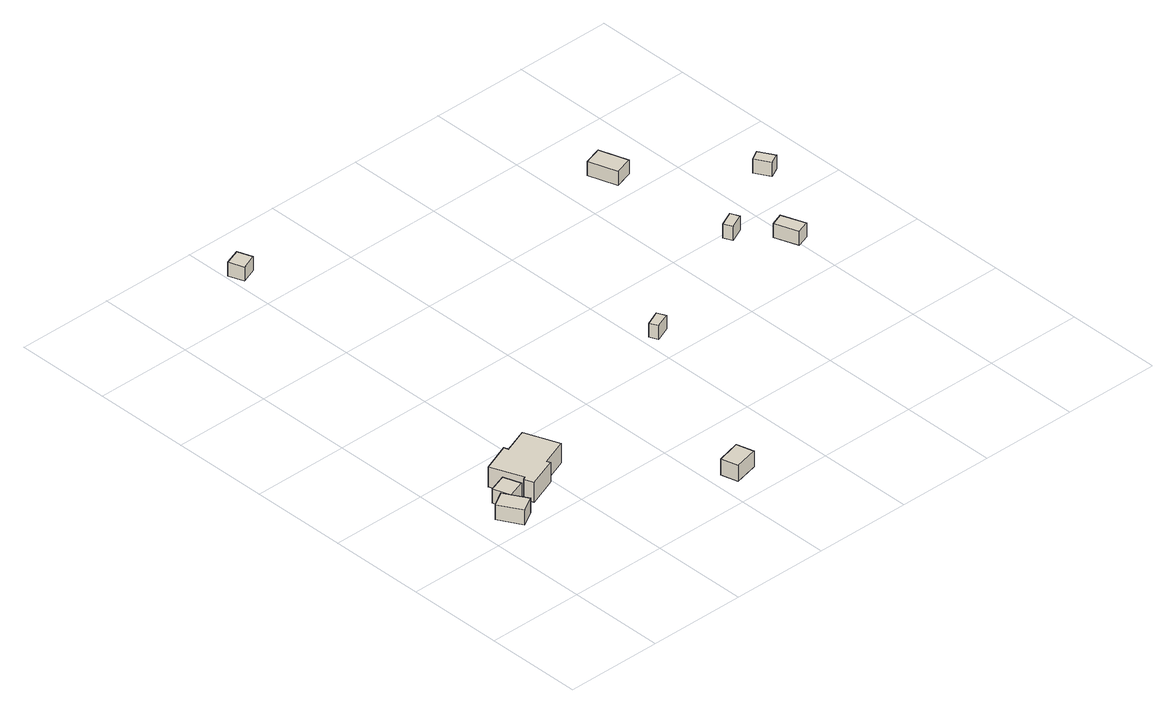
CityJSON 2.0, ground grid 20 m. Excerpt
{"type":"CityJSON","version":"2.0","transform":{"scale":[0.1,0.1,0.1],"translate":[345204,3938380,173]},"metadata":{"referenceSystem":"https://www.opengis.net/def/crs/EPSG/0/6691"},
"CityObjects":{
"building1":{"type":"Building","attributes":{"measuredHeight":3.5,"BuildingIDAttribute.prefecture":"14","BuildingIDAttribute.city":"14151","BuildingDetailAttribute.surveyYear":2015},"geometry":[{"type":"Solid","lod":"1","boundaries":[[[[0,1,2,3]],[[2,4,5,3]],[[1,6,4,2]],[[0,7,6,1]],[[3,5,7,0]],[[4,6,7,5]]]]}]},
"building2":{"type":"Building","attributes":{"measuredHeight":3.6,"BuildingIDAttribute.prefecture":"14","BuildingIDAttribute.city":"14151","BuildingDetailAttribute.surveyYear":2015},"geometry":[{"type":"Solid","lod":"1","boundaries":[[[[8,9,10,11]],[[10,12,13,11]],[[9,14,12,10]],[[8,15,14,9]],[[11,13,15,8]],[[12,14,15,13]]]]}]},
"building3":{"type":"Building","attributes":{"usage":"411","measuredHeight":5,"storeysAboveGround":2,"BuildingIDAttribute.prefecture":"14","BuildingIDAttribute.city":"14151","BuildingDetailAttribute.totalFloorArea":171.3,"BuildingDetailAttribute.buildingFootprintArea":85.65,"BuildingDetailAttribute.buildingStructureType":"601","BuildingDetailAttribute.buildingStructureOrgType":"1","BuildingDetailAttribute.orgUsage":"10","BuildingDetailAttribute.surveyYear":2015},"geometry":[{"type":"Solid","lod":"1","boundaries":[[[[16,17,18,19,20,21,22,23,24,25]],[[24,26,27,25]],[[23,28,26,24]],[[22,29,28,23]],[[21,30,29,22]],[[20,31,30,21]],[[19,32,31,20]],[[18,33,32,19]],[[17,34,33,18]],[[16,35,34,17]],[[25,27,35,16]],[[26,28,29,30,31,32,33,34,35,27]]]]}]},
"building4":{"type":"Building","attributes":{"usage":"451","measuredHeight":5.5,"storeysAboveGround":1,"BuildingIDAttribute.prefecture":"14","BuildingIDAttribute.city":"14151","BuildingDetailAttribute.totalFloorArea":18.73,"BuildingDetailAttribute.buildingFootprintArea":18.73,"BuildingDetailAttribute.buildingStructureType":"601","BuildingDetailAttribute.buildingStructureOrgType":"1","BuildingDetailAttribute.orgUsage":"200","BuildingDetailAttribute.surveyYear":2015},"geometry":[{"type":"Solid","lod":"1","boundaries":[[[[36,37,38,39]],[[38,40,41,39]],[[37,42,40,38]],[[36,43,42,37]],[[39,41,43,36]],[[40,42,43,41]]]]}]},
"building5":{"type":"Building","attributes":{"usage":"451","storeysAboveGround":1,"BuildingIDAttribute.prefecture":"14","BuildingIDAttribute.city":"14151","BuildingDetailAttribute.totalFloorArea":11.58,"BuildingDetailAttribute.buildingFootprintArea":11.58,"BuildingDetailAttribute.buildingStructureType":"601","BuildingDetailAttribute.buildingStructureOrgType":"1","BuildingDetailAttribute.orgUsage":"200","BuildingDetailAttribute.surveyYear":2015},"geometry":[{"type":"Solid","lod":"1","boundaries":[[[[44,45,46,47]],[[46,48,49,47]],[[45,50,48,46]],[[44,51,50,45]],[[47,49,51,44]],[[48,50,51,49]]]]}]},
"building6":{"type":"Building","attributes":{"BuildingIDAttribute.prefecture":"14","BuildingIDAttribute.city":"14151","BuildingDetailAttribute.surveyYear":2015},"geometry":[{"type":"Solid","lod":"1","boundaries":[[[[52,53,54,55]],[[54,56,57,55]],[[53,58,56,54]],[[52,59,58,53]],[[55,57,59,52]],[[56,58,59,57]]]]}]},
"building7":{"type":"Building","attributes":{"BuildingIDAttribute.prefecture":"14","BuildingIDAttribute.city":"14151","BuildingDetailAttribute.surveyYear":2015},"geometry":[{"type":"Solid","lod":"1","boundaries":[[[[60,61,62,63]],[[62,64,65,63]],[[61,66,64,62]],[[60,67,66,61]],[[63,65,67,60]],[[64,66,67,65]]]]}]},
"building8":{"type":"Building","attributes":{"usage":"451","storeysAboveGround":1,"BuildingIDAttribute.prefecture":"14","BuildingIDAttribute.city":"14151","BuildingDetailAttribute.totalFloorArea":12.22,"BuildingDetailAttribute.buildingFootprintArea":12.22,"BuildingDetailAttribute.buildingStructureType":"601","BuildingDetailAttribute.buildingStructureOrgType":"1","BuildingDetailAttribute.orgUsage":"200","BuildingDetailAttribute.surveyYear":2015},"geometry":[{"type":"Solid","lod":"1","boundaries":[[[[68,69,70,71]],[[70,72,73,71]],[[69,74,72,70]],[[68,75,74,69]],[[71,73,75,68]],[[72,74,75,73]]]]}]},
"building9":{"type":"Building","attributes":{"measuredHeight":3.4,"BuildingIDAttribute.prefecture":"14","BuildingIDAttribute.city":"14151","BuildingDetailAttribute.surveyYear":2015},"geometry":[{"type":"Solid","lod":"1","boundaries":[[[[76,77,78,79]],[[78,80,81,79]],[[77,82,80,78]],[[76,83,82,77]],[[79,81,83,76]],[[80,82,83,81]]]]}]},
"building10":{"type":"Building","attributes":{"BuildingIDAttribute.prefecture":"14","BuildingIDAttribute.city":"14151","BuildingDetailAttribute.surveyYear":2015},"geometry":[{"type":"Solid","lod":"1","boundaries":[[[[84,85,86,87]],[[86,88,89,87]],[[85,90,88,86]],[[84,91,90,85]],[[87,89,91,84]],[[88,90,91,89]]]]}]}
},
"vertices":[
[36,171,44],[9,218,44],[41,237,44],[68,190,44],[41,237,76],[68,190,76],[9,218,76],[36,171,76],
[79,273,41],[91,237,41],[54,224,41],[42,260,41],[54,224,72],[42,260,72],[91,237,72],[79,273,72],
[214,266,38],[159,245,38],[162,238,38],[100,214,38],[93,234,38],[99,237,38],[73,303,38],[132,326,38],[135,317,38],[187,337,38],[135,317,81],[187,337,81],[132,326,81],[73,303,81],[99,237,81],[93,234,81],[100,214,81],[162,238,81],[159,245,81],[214,266,81],
[431,49,51],[440,13,51],[390,1,51],[381,36,51],[390,1,85],[381,36,85],[440,13,85],[431,49,85],
[250,1089,1],[217,1077,1],[206,1108,1],[239,1120,1],[206,1108,31],[239,1120,31],[217,1077,31],[250,1089,31],
[624,457,27],[632,439,27],[601,426,27],[593,443,27],[601,426,57],[593,443,57],[632,439,57],[624,457,57],
[907,560,17],[899,578,17],[930,593,17],[938,574,17],[930,593,47],[938,574,47],[899,578,47],[907,560,47],
[972,460,27],[955,508,27],[981,518,27],[999,469,27],[981,518,57],[999,469,57],[955,508,57],[972,460,57],
[880,825,9],[861,884,9],[899,896,9],[918,837,9],[899,896,39],[918,837,39],[861,884,39],[880,825,39],
[1094,658,10],[1076,689,10],[1097,701,10],[1115,669,10],[1097,701,40],[1115,669,40],[1076,689,40],[1094,658,40]
]}
